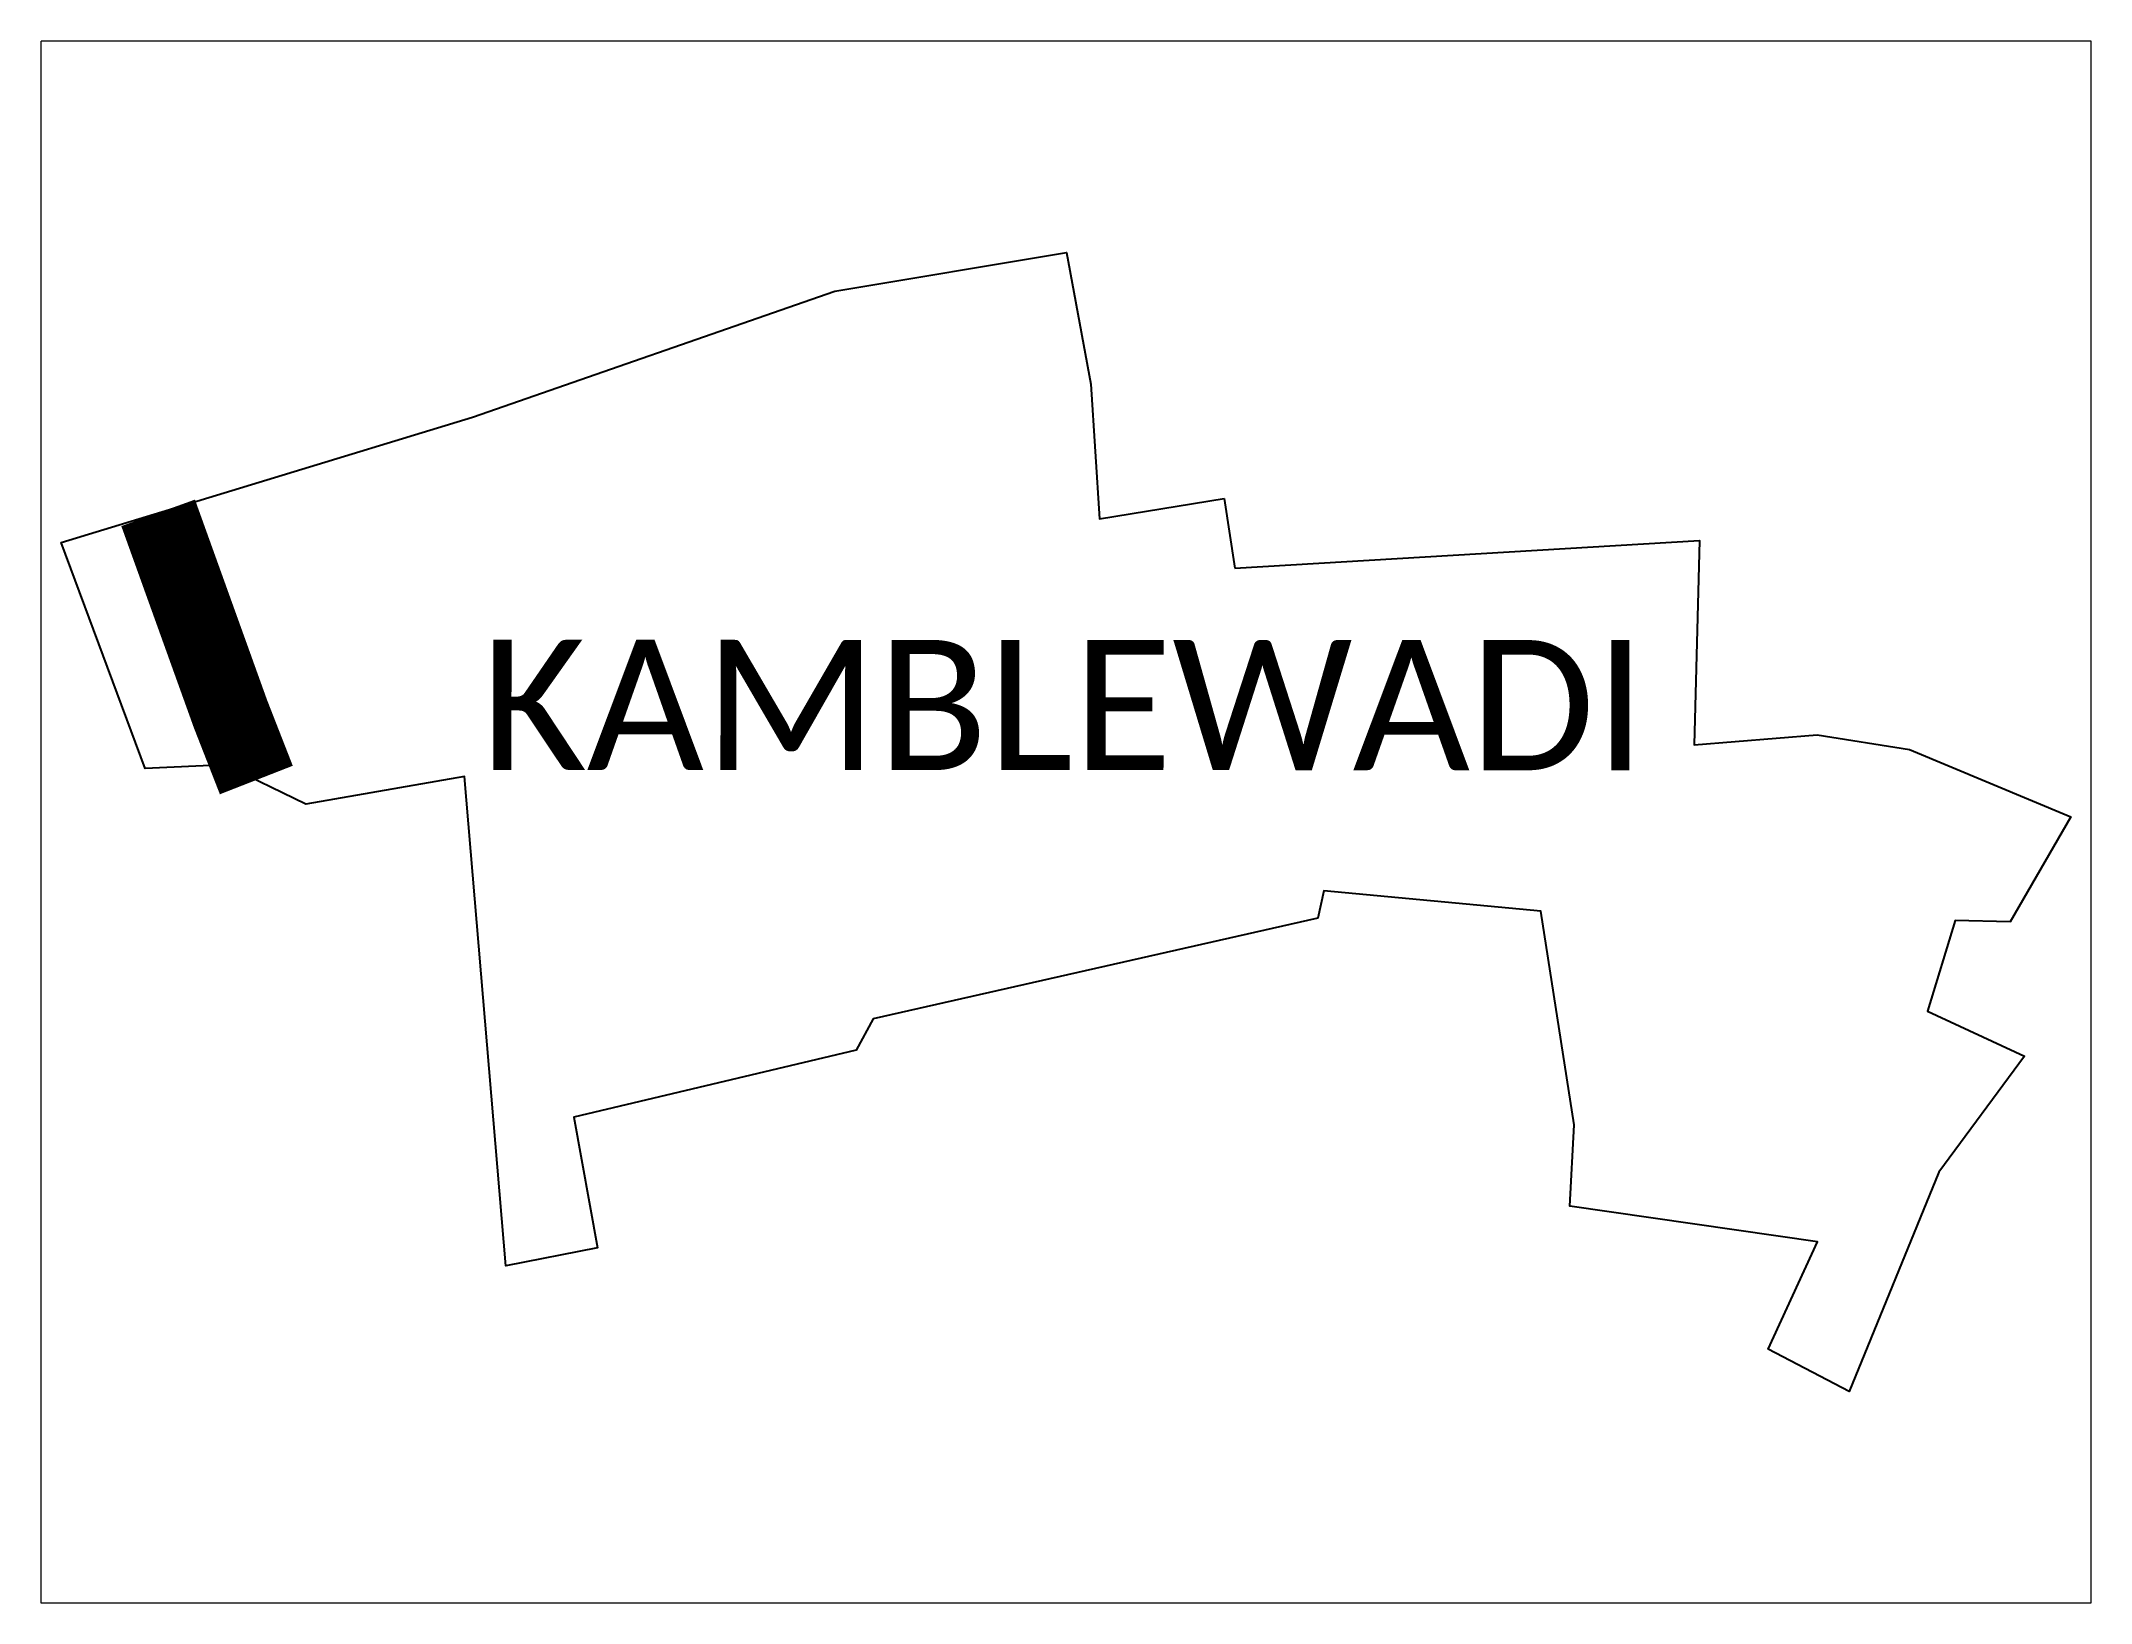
# Paper-space layout 'Global Mapper Layout' of a CAD drawing. Header units: feet, sheet in inches. Extents: x 0 to 10.5, y 0 to 8.
# The model-space entities are those that its viewports show. They can reach past a viewport. Long polylines and large blocks are cut down to what shows.
import ezdxf

# ---------------------------------------------------------------- set-up
doc = ezdxf.new("R2010")
doc.units = ezdxf.units.FT
doc.header["$MEASUREMENT"] = 0
doc.layers.add('NATURALLY PROTECTED', color=3, linetype='Continuous')
doc.layers.add('VILLAGE NAME', color=250, linetype='Continuous')

msp = doc.modelspace()

# ---------------------------------------------------------------- linework, layer by layer
at = {"color": 3}
for points in [[(354277.8, 1751410.4), (354574.6, 1751428.1), (354571.2, 1751297.6), (354649.7, 1751303.9), (354708.7, 1751294.5), (354811.7, 1751251.6), (354773, 1751184.6), (354737.8, 1751185.5), (354720.2, 1751127.6), (354782.2, 1751098.8), (354727.4, 1751024.7), (354670.2, 1750884.6), (354618.5, 1750911.7), (354649.9, 1750980.2), (354491.7, 1751003), (354494.5, 1751055), (354473.3, 1751191.4), (354334.7, 1751204.4), (354330.9, 1751186.9), (354046.8, 1751122.7), (354036.1, 1751102.6), (353855.7, 1751059.9), (353870.8, 1750976.3), (353812.4, 1750964.8), (353785.9, 1751277.4), (353684.6, 1751259.7), (353632.9, 1751284.8), (353582.1, 1751282.5), (353528.3, 1751426.8), (353791.1, 1751506.9), (354022.5, 1751587.2), (354170.3, 1751612), (354185.9, 1751527.9), (354191.4, 1751441.9), (354271.1, 1751454.8)], [(354271.1, 1751454.8), (354277.8, 1751410.4)]]:
    msp.add_lwpolyline(points, dxfattribs=at)
at = {"layer": 'NATURALLY PROTECTED', "color": 116, "true_color": 0x136734, "const_width": 50, "flags": 128}
msp.add_lwpolyline([(353590.3, 1751445.7), (353636.5, 1751317.3), (353653, 1751275.1)], dxfattribs=at)

# ---------------------------------------------------------------- texts
at = {"layer": 'VILLAGE NAME', "insert": (353796.6, 1751364.7), "char_height": 83.12, "attachment_point": 1, "rotation": 359.9793}
msp.add_mtext_dynamic_manual_height_columns('{\\fCalibri|b0|i0|c0|p34;KAMBLEWADI}', width=820.213, gutter_width=415.6, heights=[83.5], dxfattribs=at)

psp = doc.layouts.new('Global Mapper Layout')

# ---------------------------------------------------------------- viewports
at = {"layer": '0'}
psp.add_viewport(center=(5.25, 4), size=(10.5, 8), view_center_point=(354170.036, 1751248.3), view_height=997.39758, dxfattribs=at)

doc.saveas('drawing.dxf')
